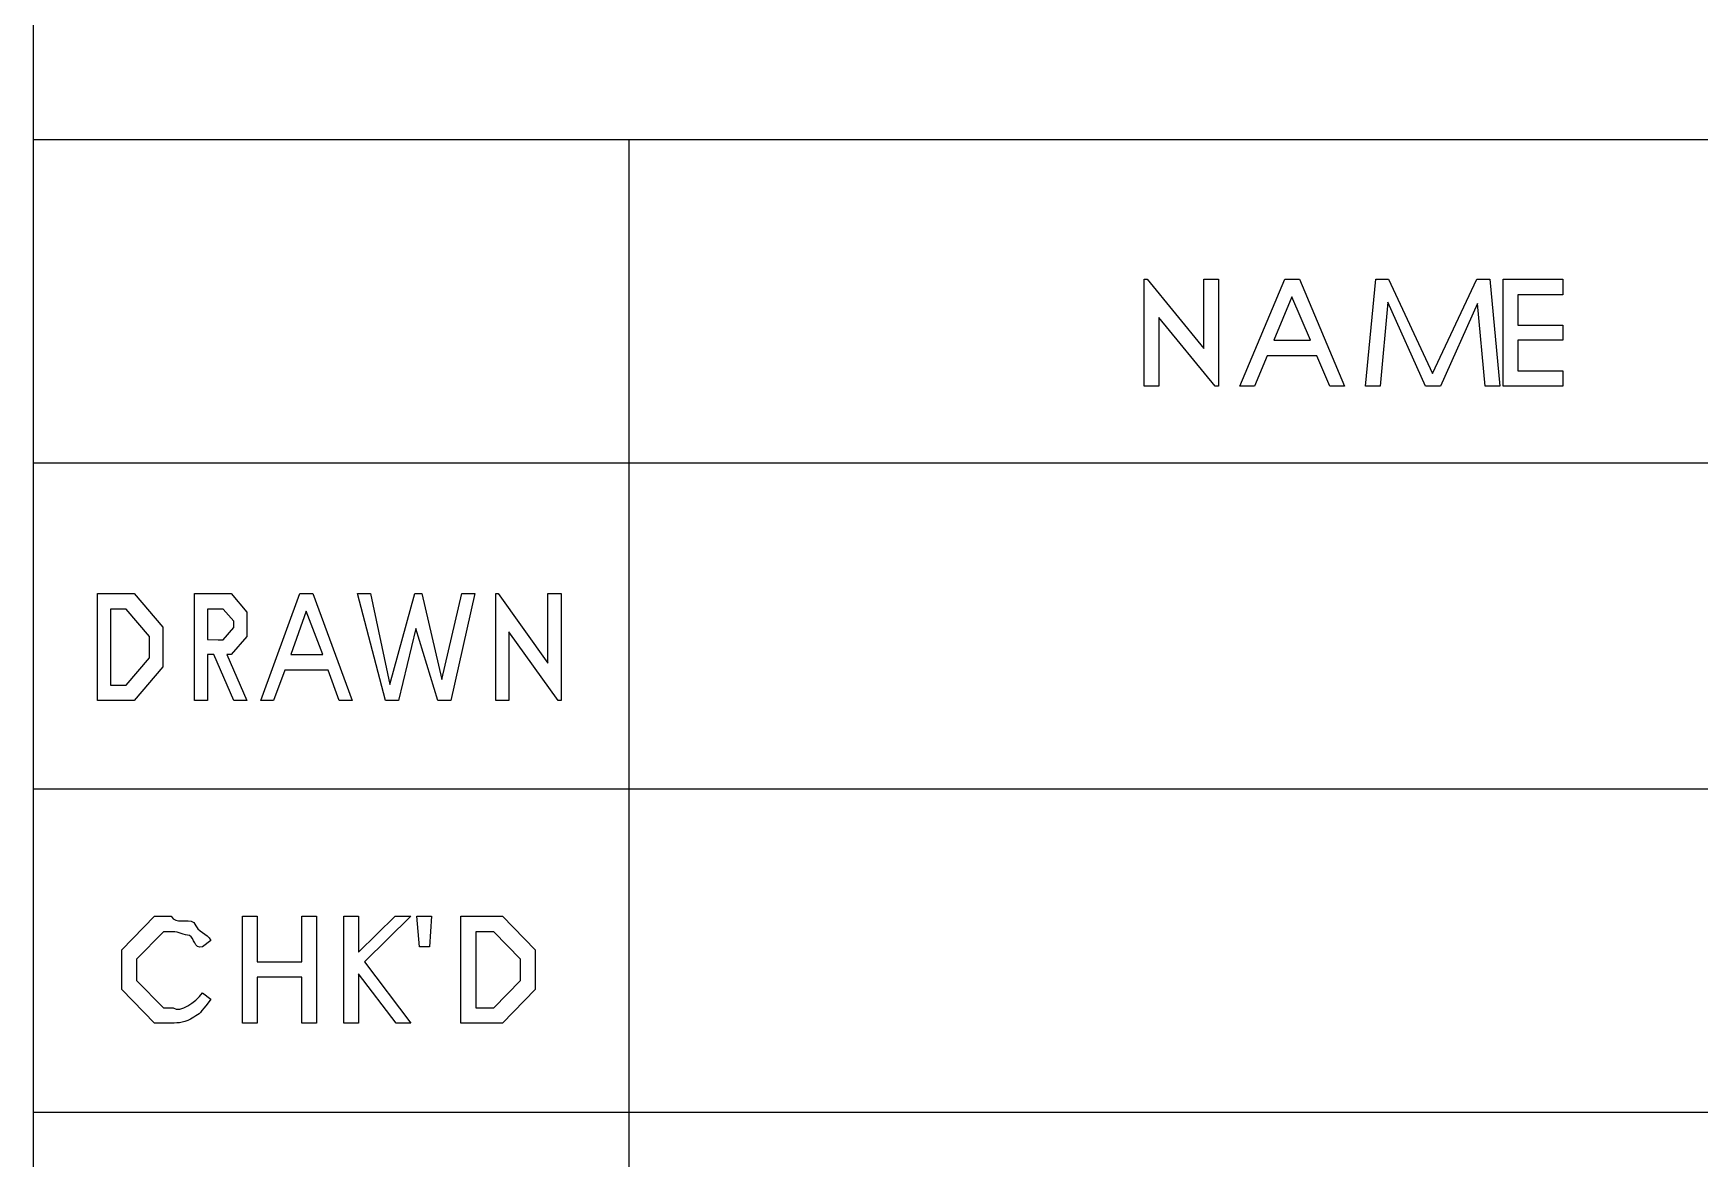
# Model space of a CAD drawing. Header units: millimetres. Extents: x 15 to 415, y 5 to 292.
# Drawn here: x 229.97 to 251.8, y 34.89 to 49.62 of the extents above; entities that cross this region are included whole.
import ezdxf

# ---------------------------------------------------------------- set-up
doc = ezdxf.new("R2010")
doc.units = ezdxf.units.MM
doc.layers.get('0').update_dxf_attribs({"linetype": 'CONTINUOUS'})

msp = doc.modelspace()

# ---------------------------------------------------------------- linework, layer by layer
at = {"color": 254}
for p, q in [((229.975, 65.2279), (229.975, 9.9839)), ((409.998, 48.2244), (229.975, 48.2244)), ((237.772, 48.2244), (237.772, 9.9839)), ((328.789, 43.991), (229.975, 43.991)), ((328.789, 39.7235), (229.975, 39.7235)), ((328.789, 35.4901), (229.975, 35.4901))]:
    msp.add_line(p, q, dxfattribs=at)
at = {"color": 0}
for p, q in [((244.522, 45), (244.522, 46.3998)), ((244.522, 46.3998), (244.56, 46.3998)), ((244.56, 46.3998), (245.305, 45.4903)), ((245.305, 45.4903), (245.305, 46.3998)), ((245.305, 46.3998), (245.497, 46.3998)), ((245.497, 46.3998), (245.497, 45)), ((245.773, 45), (246.363, 46.3998)), ((246.363, 46.3998), (246.556, 46.3998)), ((246.556, 46.3998), (247.146, 45)), ((247.421, 45), (247.554, 46.3998)), ((247.554, 46.3998), (247.719, 46.3998)), ((247.719, 46.3998), (248.298, 45.1651)), ((248.298, 45.1651), (248.877, 46.3998)), ((248.877, 46.3998), (249.047, 46.3998)), ((249.047, 46.3998), (249.18, 45)), ((249.222, 46.3998), (250.005, 46.3998)), ((249.222, 45), (249.222, 46.3998)), ((250.005, 46.3998), (250.005, 46.1959)), ((246.457, 46.1684), (246.219, 45.6008)), ((246.699, 45.6008), (246.457, 46.1684)), ((247.713, 46.0968), (247.614, 45)), ((248.204, 45), (247.713, 46.0968)), ((248.888, 46.0802), (248.402, 45)), ((248.987, 45), (248.888, 46.0802)), ((250.005, 46.1959), (249.415, 46.1959)), ((249.415, 46.1959), (249.415, 45.799)), ((245.453, 45), (244.715, 45.8982)), ((244.715, 45.8982), (244.715, 45)), ((249.415, 45.799), (250.005, 45.799)), ((250.005, 45.799), (250.005, 45.6008)), ((246.131, 45.3969), (245.966, 45)), ((246.782, 45.3969), (246.131, 45.3969)), ((246.219, 45.6008), (246.699, 45.6008)), ((246.953, 45), (246.782, 45.3969)), ((250.005, 45.6008), (249.415, 45.6008)), ((249.415, 45.6008), (249.415, 45.1982)), ((249.415, 45.1982), (250.005, 45.1982)), ((250.005, 45.1982), (250.005, 45)), ((244.715, 45), (244.522, 45)), ((245.497, 45), (245.453, 45)), ((245.966, 45), (245.773, 45)), ((247.146, 45), (246.953, 45)), ((247.614, 45), (247.421, 45)), ((248.402, 45), (248.204, 45)), ((249.18, 45), (248.987, 45)), ((250.005, 45), (249.222, 45)), ((230.814, 40.8852), (230.814, 42.285)), ((230.814, 42.285), (231.024, 42.285)), ((231.024, 42.285), (231.294, 42.285)), ((231.294, 42.285), (231.669, 41.844)), ((232.087, 42.285), (232.307, 42.285)), ((232.087, 40.8852), (232.087, 42.285)), ((232.307, 42.285), (232.566, 42.285)), ((232.566, 42.285), (232.77, 42.0426)), ((232.953, 40.8852), (233.466, 42.285)), ((233.466, 42.285), (233.637, 42.285)), ((233.637, 42.285), (234.149, 40.8852)), ((234.218, 42.285), (234.389, 42.285)), ((234.588, 40.8852), (234.218, 42.285)), ((234.389, 42.285), (234.643, 41.0944)), ((234.643, 41.0944), (234.973, 42.285)), ((234.973, 42.285), (235.061, 42.285)), ((235.061, 42.285), (235.326, 41.1607)), ((235.326, 41.1607), (235.585, 42.285)), ((235.756, 42.285), (235.442, 40.8852)), ((235.585, 42.285), (235.756, 42.285)), ((236.031, 40.8852), (236.031, 42.285)), ((236.031, 42.285), (236.063, 42.285)), ((236.063, 42.285), (236.714, 41.3755)), ((236.714, 41.3755), (236.714, 42.285)), ((236.714, 42.285), (236.885, 42.285)), ((236.885, 42.285), (236.885, 40.8852)), ((231.041, 42.0811), (230.985, 42.0811)), ((230.985, 42.0811), (230.985, 41.0834)), ((231.189, 42.0811), (231.041, 42.0811)), ((231.498, 41.723), (231.189, 42.0811)), ((232.257, 42.0811), (232.257, 41.6842)), ((232.4, 42.0811), (232.257, 42.0811)), ((232.461, 42.0811), (232.4, 42.0811)), ((232.599, 41.9213), (232.461, 42.0811)), ((232.599, 41.8881), (232.599, 41.9213)), ((232.77, 42.0426), (232.77, 41.8881)), ((233.548, 42.0536), (233.345, 41.486)), ((233.764, 41.486), (233.548, 42.0536)), ((231.498, 41.5685), (231.498, 41.723)), ((231.669, 41.844), (231.669, 41.5629)), ((232.257, 41.6842), (232.395, 41.6789)), ((232.395, 41.6789), (232.461, 41.6789)), ((232.461, 41.6789), (232.599, 41.8387)), ((232.77, 41.723), (232.566, 41.486)), ((232.599, 41.8387), (232.599, 41.8881)), ((232.77, 41.8881), (232.77, 41.723)), ((234.985, 41.8275), (234.758, 40.8852)), ((235.271, 40.8852), (234.985, 41.8275)), ((236.846, 40.8852), (236.201, 41.7834)), ((236.201, 41.7834), (236.201, 40.8852)), ((231.498, 41.4419), (231.498, 41.5685)), ((231.669, 41.5629), (231.669, 41.3262)), ((232.34, 41.486), (232.257, 41.486)), ((232.257, 41.486), (232.257, 40.8852)), ((232.599, 40.8852), (232.34, 41.486)), ((232.566, 41.486), (232.511, 41.486)), ((232.511, 41.486), (232.77, 40.8852)), ((233.345, 41.486), (233.764, 41.486)), ((231.189, 41.0834), (231.498, 41.4419)), ((231.669, 41.3262), (231.294, 40.8852)), ((233.267, 41.2821), (233.119, 40.8852)), ((233.835, 41.2821), (233.267, 41.2821)), ((233.978, 40.8852), (233.835, 41.2821)), ((230.985, 41.0834), (231.074, 41.0834)), ((231.074, 41.0834), (231.189, 41.0834)), ((231.14, 40.8852), (230.814, 40.8852)), ((231.294, 40.8852), (231.14, 40.8852)), ((232.257, 40.8852), (232.087, 40.8852)), ((232.77, 40.8852), (232.599, 40.8852)), ((233.119, 40.8852), (232.953, 40.8852)), ((234.149, 40.8852), (233.978, 40.8852)), ((234.758, 40.8852), (234.588, 40.8852)), ((235.442, 40.8852), (235.271, 40.8852)), ((236.201, 40.8852), (236.031, 40.8852)), ((236.885, 40.8852), (236.846, 40.8852)), ((231.133, 37.622), (231.563, 38.063)), ((231.563, 38.063), (231.778, 38.063)), ((232.713, 38.063), (232.906, 38.063)), ((232.713, 36.6628), (232.713, 38.063)), ((232.906, 38.063), (232.906, 37.4618)), ((233.491, 37.4618), (233.491, 38.063)), ((233.491, 38.063), (233.684, 38.063)), ((233.684, 38.063), (233.684, 36.6628)), ((234.042, 38.063), (234.235, 38.063)), ((234.042, 36.6628), (234.042, 38.063)), ((234.235, 38.063), (234.235, 37.5888)), ((234.235, 37.5888), (234.714, 38.063)), ((234.918, 38.063), (234.312, 37.4618)), ((234.714, 38.063), (234.918, 38.063)), ((235.031, 37.6604), (234.998, 38.063)), ((234.998, 38.063), (235.191, 38.063)), ((235.191, 38.063), (235.163, 37.6604)), ((235.575, 36.6628), (235.575, 38.063)), ((235.575, 38.063), (235.818, 38.063)), ((235.818, 38.063), (236.121, 38.063)), ((236.121, 38.063), (236.546, 37.622)), ((231.679, 37.8587), (231.326, 37.5006)), ((231.8, 37.8587), (231.679, 37.8587)), ((235.835, 37.8587), (235.768, 37.8587)), ((235.768, 37.8587), (235.768, 36.861)), ((236.006, 37.8587), (235.835, 37.8587)), ((236.353, 37.5006), (236.006, 37.8587)), ((231.133, 37.3683), (231.133, 37.622)), ((232.301, 37.743), (232.191, 37.6604)), ((232.301, 37.743), (232.301, 37.743)), ((235.163, 37.6604), (235.031, 37.6604)), ((236.546, 37.622), (236.546, 37.3408)), ((231.133, 37.1038), (231.133, 37.3683)), ((231.326, 37.5006), (231.326, 37.3627)), ((231.326, 37.3627), (231.326, 37.2195)), ((232.906, 37.4618), (233.491, 37.4618)), ((234.312, 37.4618), (234.918, 36.6628)), ((236.353, 37.3461), (236.353, 37.5006)), ((236.353, 37.2195), (236.353, 37.3461)), ((236.546, 37.3408), (236.546, 37.1038)), ((231.563, 36.6628), (231.133, 37.1038)), ((231.326, 37.2195), (231.679, 36.861)), ((233.491, 37.2636), (232.906, 37.2636)), ((232.906, 37.2636), (232.906, 36.6628)), ((233.491, 36.6628), (233.491, 37.2636)), ((234.725, 36.6628), (234.235, 37.3077)), ((234.235, 37.3077), (234.235, 36.6628)), ((236.006, 36.861), (236.353, 37.2195)), ((236.546, 37.1038), (236.121, 36.6628)), ((232.191, 37.0597), (232.301, 36.9768)), ((231.778, 36.6628), (231.563, 36.6628)), ((231.679, 36.861), (231.805, 36.861)), ((232.906, 36.6628), (232.713, 36.6628)), ((233.684, 36.6628), (233.491, 36.6628)), ((234.235, 36.6628), (234.042, 36.6628)), ((234.918, 36.6628), (234.725, 36.6628)), ((235.945, 36.6628), (235.575, 36.6628)), ((235.768, 36.861), (235.873, 36.861)), ((235.873, 36.861), (236.006, 36.861)), ((236.121, 36.6628), (235.945, 36.6628))]:
    msp.add_line(p, q, dxfattribs=at)
for points in [[(231.778, 38.063), (231.844, 37.9483), (231.987, 38.0351), (232.076, 37.9801)], [(232.076, 37.9801), (232.142, 37.8382), (232.242, 37.8449), (232.301, 37.743)], [(232.02, 37.8093), (231.946, 37.8121), (231.88, 37.8587), (231.8, 37.8587)], [(232.191, 37.6604), (232.078, 37.6287), (232.087, 37.7762), (232.02, 37.8093)], [(231.805, 36.861), (231.906, 36.7951), (232.088, 36.9274), (232.191, 37.0597)], [(232.301, 36.9768), (232.142, 36.769), (232.166, 36.7951), (232.076, 36.74)], [(232.076, 36.74), (231.961, 36.6628), (231.888, 36.6628), (231.778, 36.6628)]]:
    msp.add_open_spline(points, degree=3, dxfattribs=at)

doc.saveas('drawing.dxf')
